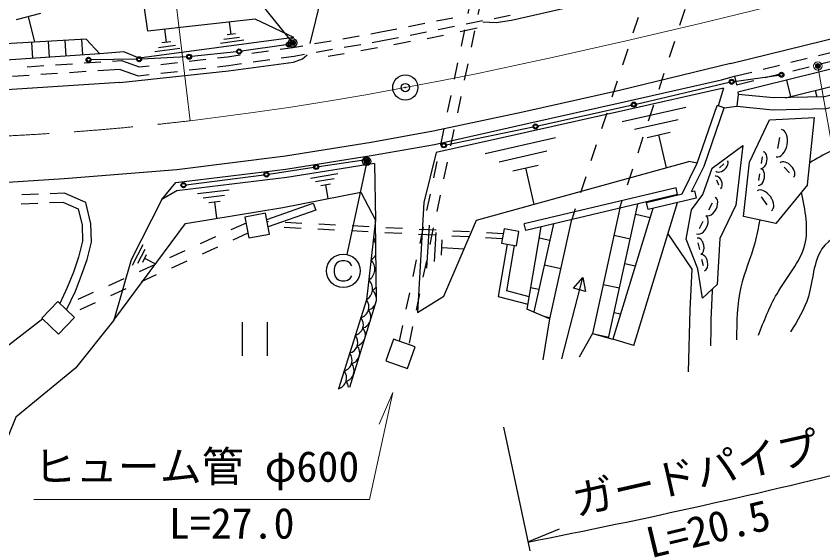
# Model space of a CAD drawing. Units: millimetres, scale not verified. Extents: x 40000 to 680000, y 20000 to 380000.
# Drawn here: x 155510 to 203562, y 251241 to 282676 of the extents above; entities that cross this region are included whole.
import ezdxf
from ezdxf.enums import TextEntityAlignment as Align

# ---------------------------------------------------------------- set-up
doc = ezdxf.new("R2010")
doc.units = ezdxf.units.MM
doc.header["$LTSCALE"] = 1000
doc.header["$PDMODE"] = 32
doc.header["$PDSIZE"] = 500
doc.linetypes.add('CHAIN', pattern=[18.5, 12, -1.5, 3.5, -1.5])
doc.linetypes.add('USER1', pattern=[2, 1, -1])
for name, color, linetype, lineweight in [('M-BGD', 7, 'Continuous', 25), ('M-BMK', 2, 'CHAIN', 13), ('M-BMK-SRVR', 3, 'Continuous', 25), ('M-STR-HTXT', 7, 'Continuous', 13), ('M-STR-STRC', 7, 'Continuous', 25)]:
    doc.layers.add(name, color=color, linetype=linetype, lineweight=lineweight)
doc.styles.add('ＭＳ ゴシック', font='')
doc.styles.get('ＭＳ ゴシック').set_extended_font_data('MS Gothic')

msp = doc.modelspace()

# ---------------------------------------------------------------- linework, layer by layer
at = {"layer": 'M-BGD', "linetype": 'USER1'}
for p, q in [((198466, 292566), (191455, 271234)), ((195683, 292105), (188601, 270559)), ((183853, 289687), (178330, 263307)), ((184454, 289632), (178901, 263106)), ((169202, 270352), (158299, 265385)), ((184518, 269717), (170463, 270436)), ((184466, 269419), (170521, 270132)), ((169318, 269746), (158764, 264937))]:
    msp.add_line(p, q, dxfattribs=at)
at = {"layer": 'M-BGD'}
for p, q in [((173033, 281049), (174164, 285777)), ((155541, 282478), (156989, 282844)), ((156217, 282649), (156602, 281127)), ((180539, 282390), (181519, 282585)), ((183975, 282543), (184929, 282733)), ((198063, 279851), (210739, 282962)), ((168320, 281588), (168224, 282310)), ((172054, 281398), (169749, 282487)), ((178871, 282059), (179852, 282254)), ((180641, 281880), (181621, 282075)), ((182308, 282212), (183289, 282407)), ((164460, 281117), (164357, 281891)), ((168570, 281622), (168070, 281555)), ((176634, 281628), (177237, 281734)), ((177237, 281734), (178185, 281922)), ((178973, 281549), (179954, 281744)), ((181966, 281762), (182979, 281978)), ((156499, 280169), (156436, 281114)), ((157496, 280235), (157434, 281171)), ((158494, 280301), (158433, 281228)), ((159492, 280367), (159431, 281285)), ((160490, 280433), (159688, 281300)), ((164728, 281153), (164192, 281082)), ((169073, 281237), (167685, 281052)), ((167878, 281303), (168822, 281429)), ((173286, 281038), (174270, 281211)), ((174960, 281333), (175945, 281506)), ((176723, 281115), (177333, 281223)), ((177333, 281223), (178287, 281412)), ((178009, 280978), (178996, 281185)), ((179983, 281352), (180959, 281551)), ((211085, 281272), (198489, 278141)), ((165267, 280741), (163780, 280543)), ((163986, 280812), (164997, 280947)), ((171230, 280702), (171993, 280810)), ((171993, 280810), (172596, 280916)), ((173374, 280525), (174359, 280699)), ((175049, 280820), (176033, 280994)), ((176034, 280631), (177036, 280801)), ((167504, 280188), (168090, 280256)), ((168090, 280256), (168854, 280365)), ((169547, 280463), (170537, 280603)), ((171304, 280187), (172075, 280296)), ((172075, 280296), (172685, 280404)), ((174095, 280288), (175054, 280457)), ((201651, 279927), (202622, 280167)), ((203301, 280336), (204272, 280577)), ((156164, 279663), (157161, 279728)), ((157860, 279775), (158858, 279840)), ((159556, 279886), (160554, 279952)), ((161253, 279998), (161786, 280033)), ((161786, 280033), (162845, 279647)), ((162845, 279647), (163431, 279715)), ((164127, 279796), (165120, 279911)), ((165815, 279992), (166809, 280107)), ((167506, 279665), (168157, 279741)), ((168157, 279741), (168928, 279850)), ((169621, 279948), (170611, 280089)), ((200001, 279517), (200972, 279758)), ((201777, 279422), (202748, 279663)), ((203427, 279832), (204398, 280073)), ((157981, 279261), (156984, 279196)), ((159678, 279373), (158680, 279307)), ((161711, 279507), (160376, 279419)), ((161711, 279507), (162783, 279116)), ((162783, 279116), (163433, 279192)), ((164129, 279272), (165122, 279388)), ((165817, 279469), (166811, 279584)), ((198290, 279092), (199322, 279348)), ((200127, 279013), (201098, 279253)), ((201334, 277818), (208297, 279548)), ((156285, 279150), (155287, 279084)), ((197532, 278874), (198290, 279092)), ((198290, 279092), (198415, 278588)), ((198415, 278588), (199448, 278844)), ((201401, 278865), (201642, 277894)), ((197642, 278386), (197328, 277330)), ((203098, 278256), (203195, 277864)), ((198511, 278016), (198439, 277320)), ((198489, 278141), (198511, 278016)), ((198489, 278141), (198521, 278015)), ((197687, 277205), (198439, 277320)), ((191603, 276400), (195408, 277254)), ((194936, 276508), (192348, 275928)), ((202637, 272627), (203061, 276630)), ((185971, 275771), (180531, 274544)), ((183451, 274503), (187646, 275449)), ((193094, 275456), (194464, 275763)), ((193779, 275609), (194223, 273631)), ((200879, 274786), (201003, 275439)), ((180531, 274544), (179789, 271584)), ((187126, 274627), (184274, 273983)), ((176853, 273900), (176917, 270527)), ((196079, 273918), (195583, 274016)), ((199908, 273904), (199967, 274299)), ((165078, 273520), (158373, 272988)), ((185096, 273464), (186606, 273804)), ((185851, 273634), (186343, 271453)), ((197397, 273634), (197671, 273881)), ((201584, 273339), (201266, 273679)), ((158373, 272988), (154245, 272707)), ((173045, 273034), (174674, 273293)), ((174455, 272991), (173347, 272814)), ((199756, 272892), (199815, 273287)), ((164191, 271762), (165015, 272766)), ((173649, 272595), (174236, 272689)), ((173942, 272642), (174077, 271794)), ((197363, 272612), (197240, 272910)), ((156841, 272064), (155842, 272023)), ((158392, 272128), (157541, 272093)), ((159656, 271569), (158392, 272128)), ((166304, 272102), (168190, 272332)), ((167925, 271993), (166642, 271837)), ((194816, 272439), (185770, 270301)), ((194908, 272050), (185862, 269911)), ((193048, 271581), (195176, 272091)), ((194908, 272050), (194816, 272439)), ((195732, 272224), (195917, 272268)), ((195917, 272268), (196019, 271840)), ((155801, 271500), (156801, 271542)), ((157500, 271571), (158292, 271603)), ((158292, 271603), (159211, 271197)), ((159963, 270300), (159656, 271569)), ((166981, 271572), (167660, 271655)), ((167320, 271613), (167440, 270633)), ((170438, 270567), (173206, 271539)), ((173206, 271539), (173351, 271124)), ((192296, 263054), (194898, 271572)), ((193150, 271154), (193048, 271581)), ((196019, 271840), (193150, 271154)), ((196768, 271132), (196988, 271560)), ((200248, 271429), (199910, 271909)), ((159211, 271197), (159444, 270232)), ((173351, 271124), (170521, 270130)), ((190798, 263503), (192547, 271472)), ((193432, 271221), (191053, 263434)), ((192417, 270878), (193270, 270691)), ((159444, 270232), (159469, 269269)), ((159991, 269211), (159963, 270300)), ((179980, 267670), (180127, 270216)), ((185862, 269911), (185770, 270301)), ((186771, 270126), (185934, 265231)), ((187520, 270303), (186347, 265053)), ((196206, 270033), (196425, 270461)), ((180511, 269785), (180411, 268054)), ((191118, 269627), (192095, 269413)), ((159469, 269269), (159232, 268325)), ((159731, 268178), (159991, 269211)), ((180842, 268438), (180895, 269354)), ((187298, 269313), (186657, 269456)), ((196224, 268784), (196136, 269168)), ((162447, 267834), (163083, 269082)), ((163181, 268780), (162748, 267932)), ((180868, 268896), (182192, 268819)), ((159232, 268325), (158922, 267419)), ((159409, 267239), (159731, 268178)), ((163050, 268030), (163279, 268479)), ((163164, 268255), (163813, 267924)), ((196448, 267799), (196360, 268183)), ((187948, 267631), (186972, 267849)), ((191773, 267948), (192390, 267812)), ((158922, 267419), (158558, 266504)), ((159036, 266298), (159409, 267239)), ((188014, 262255), (189256, 267098)), ((188706, 266465), (189256, 267098)), ((189256, 267098), (189433, 266279)), ((190475, 266697), (191452, 266483)), ((158558, 266504), (158117, 265561)), ((158512, 265180), (159036, 266298)), ((186645, 266385), (186150, 266495)), ((189433, 266279), (188706, 266465)), ((191130, 265017), (191511, 264934)), ((168967, 264442), (168967, 262442)), ((170467, 264442), (170467, 262442)), ((187282, 264650), (186888, 262201)), ((187294, 264703), (187014, 264766)), ((189831, 263767), (189038, 262368)), ((189832, 263767), (190808, 263552)), ((192296, 263054), (191053, 263434))]:
    msp.add_line(p, q, dxfattribs=at)
for points in [[(161687, 278716), (153091, 278176), (143133, 278091), (135811, 278466), (129050, 279161), (123590, 279855), (117537, 280870), (112094, 281914), (104135, 283702), (103471, 283910), (103060, 284280), (99322, 291335)], [(221052, 291158), (204423, 287076), (192793, 284199), (185010, 282411), (184099, 282276), (183314, 282308)], [(169749, 282487), (163348, 281784), (162793, 285631)], [(159688, 281300), (153127, 280925), (143395, 280832), (137315, 281143), (129113, 281234)], [(172054, 281398), (162838, 280171), (161925, 280558), (160490, 280433)], [(211154, 281140), (206671, 278643), (203662, 277875), (200613, 277800), (198511, 278016)], [(160490, 280433), (153102, 279944), (143250, 279888), (137174, 280208), (128740, 281001)], [(161687, 278716), (168162, 279415), (172025, 279941), (172563, 280134), (172837, 280362)], [(198439, 277320), (200586, 277099), (203758, 277178), (206933, 277987), (211495, 280528)], [(198063, 279851), (191441, 278247), (185696, 276960), (180356, 275828), (176662, 275154), (171562, 274341), (165078, 273520)], [(165015, 272766), (171573, 273566), (176770, 274394), (180433, 275034), (185861, 276259), (191717, 277569), (197532, 278874)], [(197642, 278386), (191826, 277081), (185971, 275771)], [(195176, 272091), (196079, 273918), (197271, 277349)], [(195732, 272224), (196486, 273748), (197687, 277205), (197271, 277349)], [(202637, 272627), (200751, 270332), (198836, 270743), (199182, 273978), (200378, 276508), (203061, 276630)], [(176853, 273900), (171643, 273071), (165075, 272270), (164191, 271762), (162356, 268162), (161333, 264570), (165592, 270315), (171404, 271277), (176032, 272184), (176917, 270527)], [(179789, 271584), (179410, 265029), (180990, 265999), (182928, 270513), (195583, 274016)], [(157098, 264645), (154172, 262401), (149472, 260661), (145927, 258850), (140270, 260006), (136506, 260989), (135729, 264722), (136960, 271615)], [(191472, 271238), (189832, 263767), (191053, 263434)], [(188585, 270555), (187282, 264650), (185934, 265231)], [(176917, 270527), (176375, 265783), (174708, 260483)], [(175381, 260583), (176975, 265736), (176917, 270527)], [(194331, 269715), (195765, 267611), (195643, 265180), (195536, 261488)], [(184767, 269087), (184231, 265984), (185984, 265520)], [(186058, 265955), (184733, 266306), (185200, 269011)], [(161333, 264570), (159050, 261704), (155500, 258783), (154525, 256420)]]:
    msp.add_lwpolyline(points, dxfattribs=at)
for points in [[(198787, 274977), (198370, 271409), (197423, 269435), (197268, 266681), (196396, 265867), (196120, 267624), (195410, 269388), (195744, 271145), (196416, 272046), (196973, 273625)], [(169372, 269462), (170604, 269698), (170366, 270942), (169135, 270707)], [(184418, 269148), (185307, 268992), (185458, 269857), (184570, 270013)], [(158037, 263740), (158985, 264723), (157998, 265675), (157050, 264692)], [(178826, 261680), (179281, 262972), (177986, 263428), (177531, 262136)]]:
    msp.add_lwpolyline(points, close=True, dxfattribs=at)
for centre, radius, start, end in [((176404, 269985), 746, 300.3489, 314.781), ((176269, 268799), 746, 26.9656, 46.6091), ((176133, 267613), 746, 300.3489, 46.6091), ((176269, 268799), 746, 300.3489, 334.4245), ((176498, 268172), 746, 300.3489, 307.5915), ((176362, 266986), 746, 37.436, 46.6091), ((175998, 266427), 746, 300.3489, 46.6091), ((176362, 266986), 746, 300.3489, 323.9541), ((176226, 265800), 746, 355.0813, 46.6091), ((175861, 265362), 664, 285.7823, 39.3059), ((176314, 265802), 664, 285.7823, 331.5531), ((175980, 264742), 664, 351.5197, 39.3059), ((175527, 264302), 664, 285.7823, 39.3059), ((175980, 264742), 664, 285.7823, 334.0953), ((175647, 263682), 664, 347.8347, 39.3059), ((175194, 263242), 664, 285.7823, 39.3059), ((175647, 263682), 664, 285.7823, 337.7803), ((175314, 262622), 664, 285.7823, 39.3059), ((174861, 262182), 664, 285.7823, 39.3059), ((174980, 261562), 664, 285.7823, 39.3059), ((174527, 261122), 664, 285.7823, 39.3059), ((174647, 260502), 664, 6.0339, 39.3059)]:
    msp.add_arc(centre, radius, start, end, dxfattribs=at)
for centre, major_axis, start_param, end_param in [((200941, 275112), (154, 816), 3.141593, 6.283185), ((199937, 274102), (-74, -494), 0, 3.141593), ((197534, 273757), (-342, -309), 0, 3.141593), ((201425, 273509), (-397, 425), 3.141593, 6.283185), ((199785, 273089), (-74, -494), 0, 3.141593), ((197302, 272761), (154, -373), 0, 3.141593), ((200079, 271669), (-423, 600), 3.141593, 6.283185), ((196878, 271346), (-274, -536), 0, 3.141593), ((196316, 270247), (-274, -536), 0, 3.141593), ((196180, 268976), (-109, 480), 3.141593, 6.283185), ((196404, 267991), (-109, 480), 3.141593, 6.283185)]:
    msp.add_ellipse(centre, major_axis=major_axis, ratio=0.6, start_param=start_param, end_param=end_param, dxfattribs=at)
for points, knots in [([(224814, 280139), (222631, 279975), (220448, 279811), (218252, 279459), (216532, 279183), (214804, 278792), (213346, 277835), (212259, 277121), (211323, 276093), (210167, 275660), (208712, 275115), (206910, 275512), (205350, 275135), (204437, 274914), (203607, 274429), (202776, 273943)], [0, 0, 0, 0, 1, 1, 1, 2, 2, 2, 3, 3, 3, 4, 4, 4, 5, 5, 5, 5]), ([(227414, 279012), (226148, 278532), (224882, 278052), (223569, 277839), (221610, 277522), (219546, 277798), (217583, 277511), (215681, 277232), (213874, 276426), (212111, 275566), (210845, 274979), (209596, 274353), (208544, 273481), (207433, 272503), (206607, 271214), (205385, 270288), (204724, 269799), (203939, 269422), (203508, 268808), (202975, 268049), (202985, 266929), (202697, 265966), (202469, 265202), (202055, 264538), (201640, 263874)], [0, 0, 0, 0, 1, 1, 1, 2, 2, 2, 3, 3, 3, 4, 4, 4, 5, 5, 5, 6, 6, 6, 7, 7, 7, 8, 8, 8, 8]), ([(199735, 263675), (200052, 264512), (200368, 265350), (200834, 266138), (201411, 267117), (202219, 268019), (202485, 269052), (202736, 270023), (202510, 271110), (202283, 272196)], [0, 0, 0, 0, 1, 1, 1, 2, 2, 2, 3, 3, 3, 3]), ([(199801, 270536), (199715, 270074), (199628, 269613), (199505, 269160), (199264, 268271), (198882, 267416), (198674, 266525), (198437, 265510), (198428, 264449), (198419, 263387)], [0, 0, 0, 0, 1, 1, 1, 2, 2, 2, 3, 3, 3, 3]), ([(196898, 263029), (196898, 263586), (196898, 264142), (196914, 264698), (196930, 265275), (196963, 265851), (196996, 266427)], [0, 0, 0, 0, 1, 1, 1, 2, 2, 2, 2])]:
    msp.add_open_spline(points, degree=3, knots=knots, dxfattribs=at)
at = {"layer": 'M-BMK'}
msp.add_lwpolyline([(205040, 284396), (202843, 283854), (200646, 283314), (198448, 282778), (196248, 282246), (194047, 281722), (191844, 281207), (189638, 280702), (187430, 280210), (185218, 279731), (183003, 279269), (180785, 278824), (178562, 278399), (176336, 277996), (174105, 277615), (171871, 277260), (169632, 276931), (167389, 276631), (165867, 276445)], dxfattribs=at)
msp.add_arc((147206, 435353), 160000, 262.75549, 276.69798, dxfattribs=at)
at = {"layer": 'M-BMK-SRVR'}
msp.add_circle((178691, 278423), 750, dxfattribs=at)
msp.add_point((178691, 278423), dxfattribs=at)
at = {"layer": 'M-STR-HTXT'}
for p, q in [((165867, 276445), (162368, 306240)), ((203263, 279706), (204441, 273100)), ((177939, 260250), (176563, 253886)), ((177939, 260250), (177125, 258380)), ((176563, 253886), (156563, 253886))]:
    msp.add_line(p, q, dxfattribs=at)
for radius in [150, 120, 90, 60, 30, 20]:
    msp.add_circle((203263, 279706), radius, dxfattribs=at)
msp.add_point((203263, 279706), dxfattribs=at)
at = {"layer": 'M-STR-STRC'}
for p, q in [((171982, 281087), (168756, 285091)), ((171594, 280967), (168942, 280591)), ((165658, 280253), (162984, 280118)), ((168645, 280555), (165957, 280276)), ((162684, 280108), (159972, 280076)), ((192445, 277441), (197983, 278735)), ((198278, 278790), (200942, 279162)), ((186593, 276137), (192153, 277375)), ((181131, 275011), (186299, 276074)), ((173537, 273717), (176211, 274125)), ((176392, 274027), (175208, 268480)), ((170567, 273265), (173240, 273672)), ((165627, 272626), (170270, 273223)), ((174496, 267806), (174446, 267606)), ((174596, 267956), (174496, 267806)), ((174746, 268056), (174596, 267956)), ((174896, 268106), (174746, 268056)), ((175096, 268106), (174896, 268106)), ((175246, 268056), (175096, 268106)), ((175396, 267956), (175246, 268056)), ((175496, 267806), (175396, 267956)), ((174446, 267606), (174446, 267406)), ((174446, 267406), (174496, 267206)), ((174496, 267206), (174596, 267056)), ((175396, 267056), (175496, 267206)), ((174596, 267056), (174746, 266956)), ((174746, 266956), (174896, 266906)), ((174896, 266906), (175096, 266906)), ((175096, 266906), (175246, 266956)), ((175246, 266956), (175396, 267056)), ((184540, 258200), (186198, 250373)), ((185991, 251352), (187878, 252127))]:
    msp.add_line(p, q, dxfattribs=at)
for centre, radius in [((171742, 280988), 150), ((171742, 280988), 120), ((171982, 281087), 150), ((171982, 281087), 120), ((171982, 281087), 90), ((171982, 281087), 60), ((171982, 281087), 30), ((171982, 281087), 20), ((168794, 280570), 150), ((168794, 280570), 120), ((168794, 280570), 100), ((171742, 280988), 100), ((159822, 280075), 150), ((159822, 280075), 120), ((159822, 280075), 100), ((162834, 280110), 150), ((162834, 280110), 120), ((162834, 280110), 100), ((165808, 280261), 150), ((165808, 280261), 120), ((165808, 280261), 100), ((201090, 279183), 150), ((201090, 279183), 120), ((201090, 279183), 100), ((198129, 278769), 150), ((198129, 278769), 120), ((198129, 278769), 100), ((192299, 277407), 150), ((192299, 277407), 120), ((192299, 277407), 100), ((186446, 276104), 150), ((186446, 276104), 120), ((186446, 276104), 100), ((180984, 274981), 150), ((180984, 274981), 120), ((180984, 274981), 100), ((176359, 274147), 150), ((176359, 274147), 120), ((176392, 274027), 150), ((176359, 274147), 100), ((176392, 274027), 120), ((176392, 274027), 90), ((176392, 274027), 60), ((176392, 274027), 30), ((176392, 274027), 20), ((173389, 273695), 150), ((173389, 273695), 120), ((173389, 273695), 100), ((170418, 273242), 150), ((170418, 273242), 120), ((170418, 273242), 100), ((165478, 272607), 150), ((165478, 272607), 120), ((165478, 272607), 100), ((174996, 267506), 1000)]:
    msp.add_circle(centre, radius, dxfattribs=at)
msp.add_arc((110119, 640373), 396352, 281.03603, 284.11593, dxfattribs=at)
for p in [(171982, 281087), (176392, 274027)]:
    msp.add_point(p, dxfattribs=at)

# ---------------------------------------------------------------- texts
at = {"layer": 'M-STR-HTXT', "style": 'ＭＳ ゴシック'}
msp.add_text('ヒューム管 φ600', height=1833, dxfattribs=at).set_placement((156563, 254386), align=Align.BOTTOM_LEFT)
msp.add_text('L=27.0', height=1833, dxfattribs=at).set_placement((164608, 253386), align=Align.TOP_LEFT)
at = {"layer": 'M-STR-STRC', "style": 'ＭＳ ゴシック'}
msp.add_text('ガードパイプ', height=1833, rotation=12.801, dxfattribs=at).set_placement((196311, 254020), align=Align.BOTTOM_CENTER)
msp.add_text('L=20.5', height=1833, rotation=13.541, dxfattribs=at).set_placement((196517, 253041), align=Align.TOP_CENTER)

doc.saveas('drawing.dxf')
